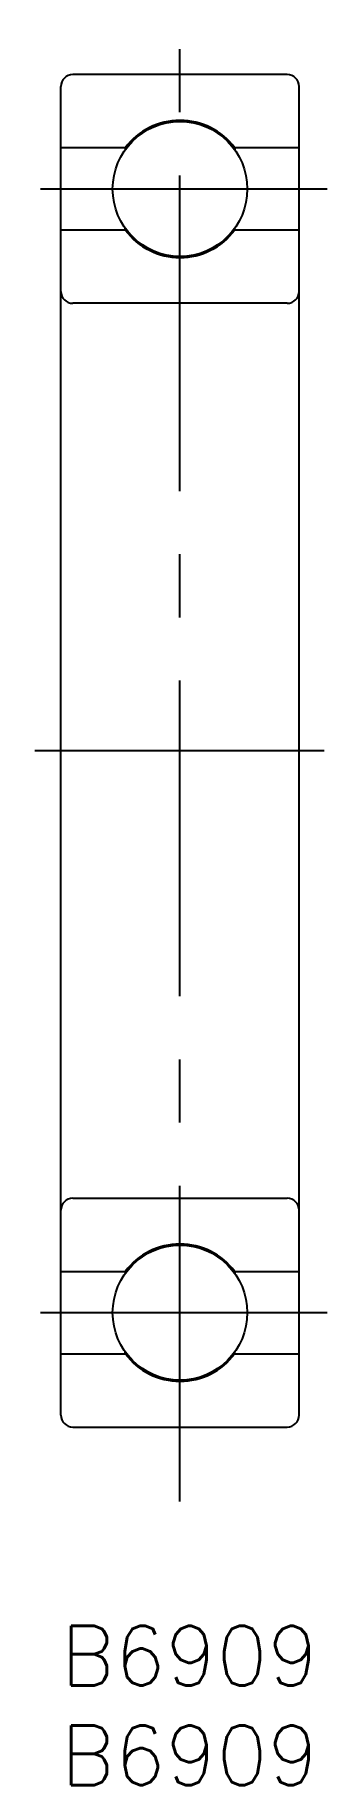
# Model space of a CAD drawing. Extents: x -1.3 to 13.4, y -8 to 80.
import ezdxf

# ---------------------------------------------------------------- set-up
doc = ezdxf.new("R2010")
doc.units = 0
doc.header["$LTSCALE"] = 0.5
doc.linetypes.add('CENTER', pattern=[50.8, 31.75, -6.35, 6.35, -6.35])
for name, color, linetype in [('MSM_CENTER', 1, 'CENTER'), ('MSM_CONTINUOUS', 7, 'CONTINUOUS'), ('MSM_PART_NUMBER', 7, 'CONTINUOUS')]:
    doc.layers.add(name, color=color, linetype=linetype)
doc.styles.get("Standard").update_dxf_attribs({"font": 'txt.shx', "height": 3, "bigfont": 'bigfont.shx'})

msp = doc.modelspace()

# ---------------------------------------------------------------- linework, layer by layer
at = {"layer": 'MSM_CENTER'}
for p, q in [((6, 6.255), (6, 79.991)), ((-1.033, 72.25), (13.408, 72.25)), ((13.263, 44), (-1.307, 44)), ((-1.033, 15.75), (13.408, 15.75))]:
    msp.add_line(p, q, dxfattribs=at)
at = {"layer": 'MSM_CONTINUOUS'}
for p, q in [((11.4, 78), (0.6, 78)), ((0, 10.6), (0, 77.4)), ((12, 10.6), (12, 77.4)), ((3.24, 74.32), (0, 74.32)), ((3.24, 74.32), (3.24, 74.223)), ((12, 74.32), (8.76, 74.32)), ((8.76, 74.32), (8.76, 74.223)), ((3.24, 70.18), (0, 70.18)), ((3.24, 70.18), (3.24, 70.277)), ((8.76, 70.18), (8.76, 70.277)), ((12, 70.18), (8.76, 70.18)), ((11.4, 66.5), (0.6, 66.5)), ((0.6, 21.5), (11.4, 21.5)), ((0, 17.82), (3.24, 17.82)), ((3.24, 17.82), (3.24, 17.723)), ((8.76, 17.82), (12, 17.82)), ((8.76, 17.82), (8.76, 17.723)), ((0, 13.68), (3.24, 13.68)), ((3.24, 13.68), (3.24, 13.777)), ((8.76, 13.68), (8.76, 13.777)), ((8.76, 13.68), (12, 13.68)), ((0.6, 10), (11.4, 10))]:
    msp.add_line(p, q, dxfattribs=at)
for centre in [(6, 72.25), (6, 15.75)]:
    msp.add_circle(centre, 3.392, dxfattribs=at)
for centre, radius, start, end in [((0.6, 77.4), 0.6, 90, 180), ((11.4, 77.4), 0.6, 360, 90), ((6, 72.25), 3.45, 36.8699, 143.1301), ((6, 72.25), 3.45, 216.8699, 323.1301), ((0.6, 67.1), 0.6, 180, 270), ((11.4, 67.1), 0.6, 270, 0), ((0.6, 20.9), 0.6, 90, 180), ((11.4, 20.9), 0.6, 0, 90), ((6, 15.75), 3.45, 36.8699, 143.1301), ((6, 15.75), 3.45, 216.8699, 323.1301), ((0.6, 10.6), 0.6, 180, 270), ((11.4, 10.6), 0.6, 270, 0)]:
    msp.add_arc(centre, radius, start, end, dxfattribs=at)

# ---------------------------------------------------------------- texts
at = {"layer": 'MSM_PART_NUMBER'}
for p in [(0, -3), (0, -8)]:
    msp.add_text('B6909', height=3, dxfattribs=at).set_placement(p)

doc.saveas('drawing.dxf')
